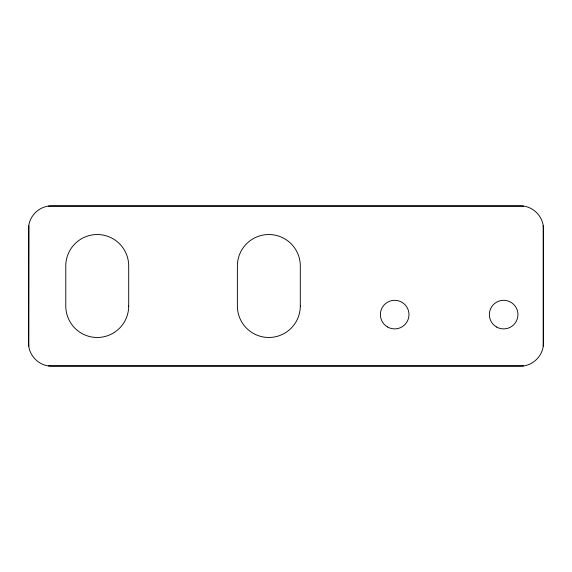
<?xml version="1.0" encoding="UTF-8"?>
<svg xmlns="http://www.w3.org/2000/svg" width="572" height="572" viewBox="0 0 572 572"><rect width="100%" height="100%" fill="white"/><g stroke="black" fill="none" stroke-linecap="round" stroke-linejoin="round"><path stroke-width="0.86" d="M28.793 225.811L28.6 343.2C28.343 355.426 39.253 366.337 51.48 366.08L520.52 366.08C532.746 366.337 543.657 355.426 543.4 343.2L543.4 228.8C543.657 216.573 532.746 205.663 520.52 205.92L51.48 205.92C40.333 205.741 30.073 214.736 28.793 225.811L28.793 346.189M48.491 206.113L523.509 206.113M48.491 365.887L523.509 365.887M543.207 225.811L543.207 346.189M300.3 306.02L300.3 265.98A31.46 31.46 0 0 0 268.84 234.52A31.46 31.46 0 0 0 237.38 265.98L237.38 306.02A31.46 31.46 0 0 0 268.84 337.48A31.46 31.46 0 0 0 300.3 306.02M128.7 306.02L128.7 265.98A31.46 31.46 0 0 0 97.24 234.52A31.46 31.46 0 0 0 65.78 265.98L65.78 306.02A31.46 31.46 0 0 0 97.24 337.48A31.46 31.46 0 0 0 128.7 306.02M496.496 326.984A14.3 14.3 0 0 0 517.946 314.6A14.3 14.3 0 0 0 496.496 302.216A14.3 14.3 0 0 0 496.496 326.984M387.53 326.984A14.3 14.3 0 0 0 408.98 314.6A14.3 14.3 0 0 0 387.53 302.216A14.3 14.3 0 0 0 387.53 326.984"/></g></svg>
